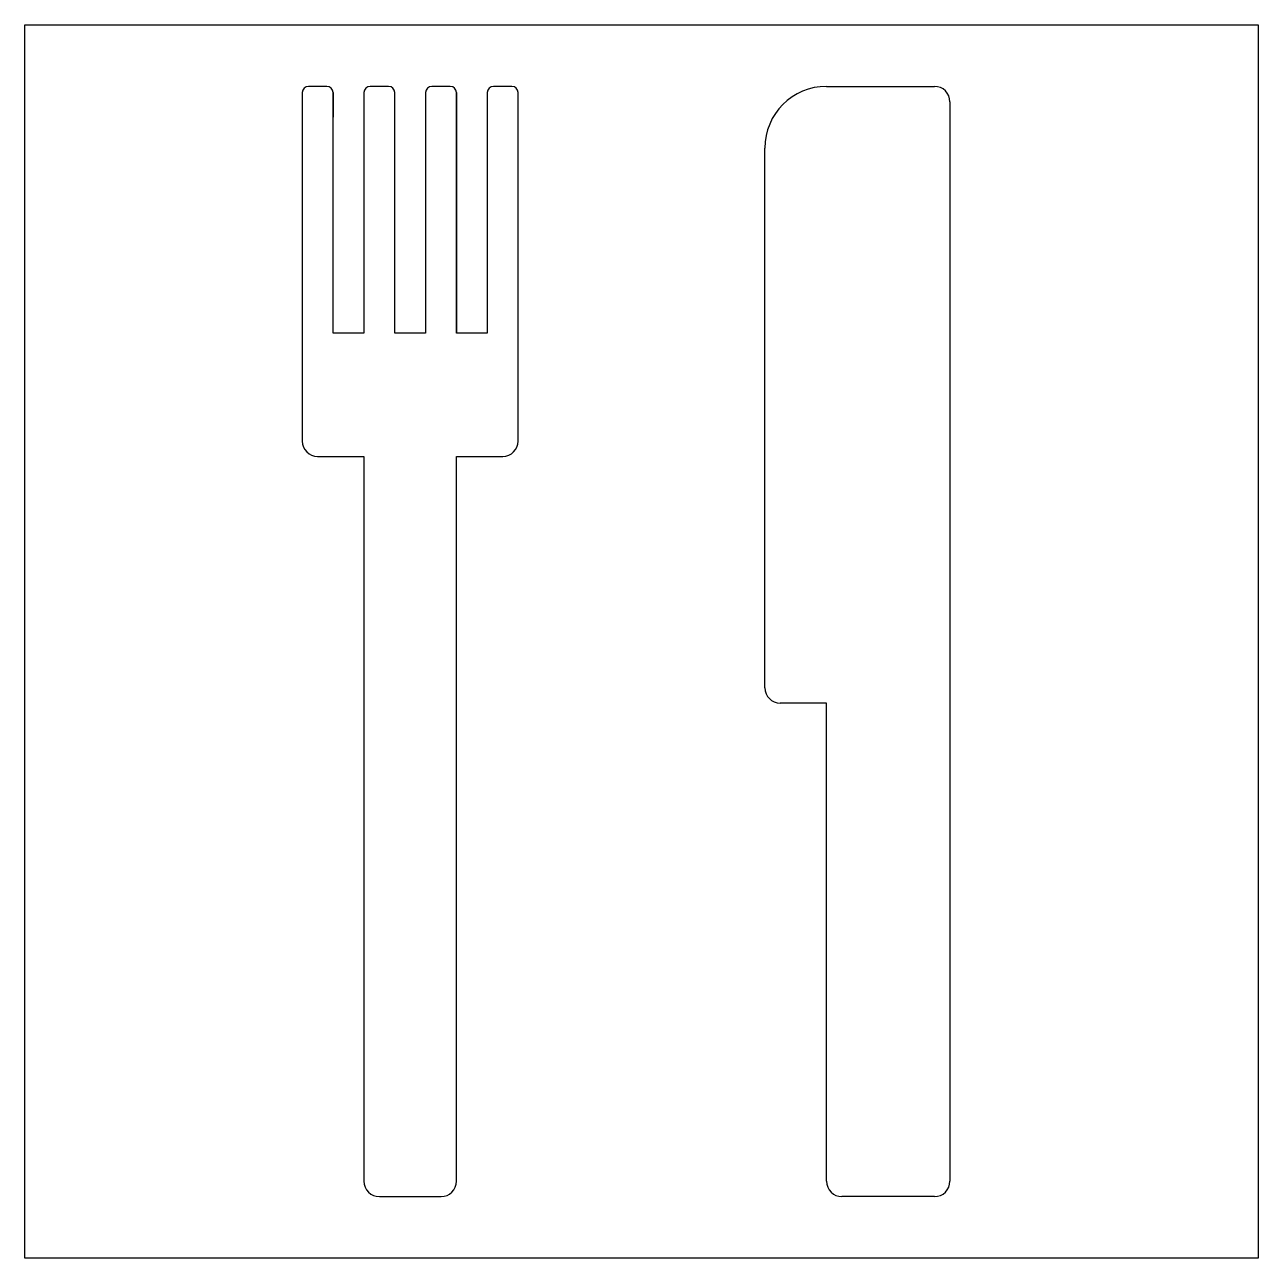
# Model space of a CAD drawing. Extents: x 0 to 40, y 0 to 40.
import ezdxf

# ---------------------------------------------------------------- set-up
doc = ezdxf.new("R2010")
doc.units = 0
doc.header["$MEASUREMENT"] = 0
doc.layers.get('0').update_dxf_attribs({"linetype": 'CONTINUOUS'})

msp = doc.modelspace()

# ---------------------------------------------------------------- linework, layer by layer
at = {"color": 0, "linetype": 'ByBlock'}
for p, q in [((9.8, 38), (9.2, 38)), ((11.8, 38), (11.2, 38)), ((13.8, 38), (13.2, 38)), ((15.8, 38), (15.2, 38)), ((26, 38), (29.5, 38)), ((9, 37.8), (9, 26.5)), ((10, 37.805), (10, 37)), ((10, 30), (10, 37.8)), ((10, 37), (10, 37.8)), ((11, 37.8), (11, 30)), ((12, 30), (12, 37.8)), ((13, 37.8), (13, 30)), ((14, 30), (14, 37.8)), ((14, 37.8), (14, 30)), ((15, 37.8), (15, 30)), ((16, 26.5), (16, 37.8)), ((30, 37.5), (30, 2.5)), ((24, 18.5), (24, 36)), ((11, 30), (10, 30)), ((13, 30), (12, 30)), ((15, 30), (14, 30)), ((9.5, 26), (11, 26)), ((11, 26), (11, 2.5)), ((14, 2.5), (14, 26)), ((14, 26), (15.5, 26)), ((26, 18), (24.5, 18)), ((26, 2.5), (26, 18)), ((26, 2.5), (26, 18)), ((11.5, 2), (13.5, 2)), ((29.5, 2), (26.5, 2))]:
    msp.add_line(p, q, dxfattribs=at)
msp.add_lwpolyline([(0, 0), (0, 40), (40, 40), (40, 0)], close=True, dxfattribs=at)
for centre, radius, start, end in [((26, 36), 2, 90, 180), ((29.5, 37.5), 0.5, 0, 90), ((9.2, 37.8), 0.2, 90, 180), ((9.8, 37.8), 0.2, 0, 90), ((11.2, 37.8), 0.2, 90, 180), ((11.8, 37.8), 0.2, 0, 90), ((13.2, 37.8), 0.2, 90, 180), ((13.8, 37.8), 0.2, 0, 90), ((15.2, 37.8), 0.2, 90, 180), ((15.8, 37.8), 0.2, 0, 90), ((15.8, 37.8), 0.2, 0, 90), ((9.5, 26.5), 0.5, 180, 270), ((15.5, 26.5), 0.5, 270, 0), ((24.5, 18.5), 0.5, 180, 270), ((11.5, 2.5), 0.5, 180, 270), ((13.5, 2.5), 0.5, 270, 0), ((26.5, 2.5), 0.5, 180, 270), ((29.5, 2.5), 0.5, 270, 0)]:
    msp.add_arc(centre, radius, start, end, dxfattribs=at)

doc.saveas('drawing.dxf')
